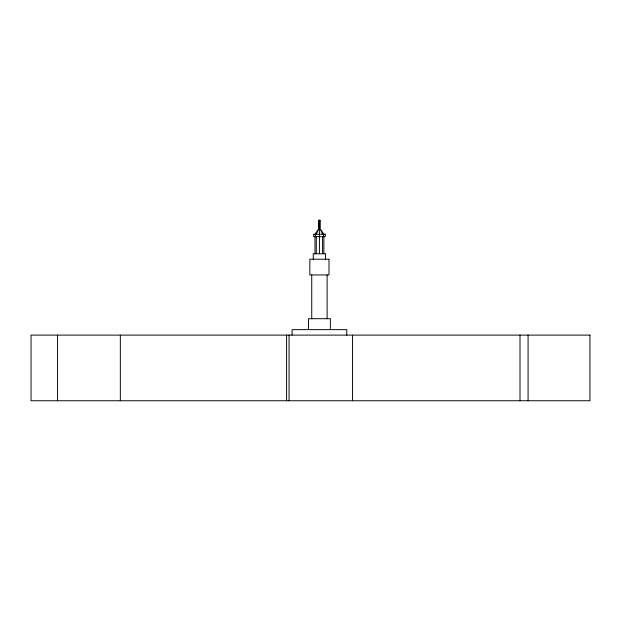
<?xml version="1.0" encoding="UTF-8"?>
<svg xmlns="http://www.w3.org/2000/svg" width="621" height="621" viewBox="0 0 621 621"><rect width="100%" height="100%" fill="white"/><g stroke="black" fill="none" stroke-linecap="round" stroke-linejoin="round"><path stroke-width="0.93" d="M316.275 234.272L319.326 227.775L314.979 234.272M323.867 234.272L319.559 227.775L322.571 234.272M528.083 335.115L528.083 400.747M520.01 335.115L520.01 400.747M352.511 335.115L352.511 400.747M346.766 335.115L346.766 329.642L292.08 329.642L292.08 335.115M330.364 329.642L330.364 318.705L308.482 318.705L308.482 329.642M327.112 274.948L327.112 318.705M325.575 259.221L325.575 253.756L313.271 253.756L313.271 259.221M323.867 236.663L323.867 253.756M323.533 234.272L323.533 236.663M322.571 236.663L322.571 253.756M319.815 220.253L319.815 227.775M319.427 220.253L319.427 253.756M319.031 220.253L319.031 227.775M316.275 236.663L316.275 253.756M315.313 234.272L315.313 236.663M314.979 236.663L314.979 253.756M311.734 274.948L311.734 318.705M289.068 335.115L289.068 400.747M286.607 335.115L286.607 400.747M120.334 335.115L120.334 400.747M57.582 335.115L57.582 400.747M319.97 220.253L318.876 220.253L318.876 227.775L319.97 227.775L319.97 220.253M325.233 234.272L313.613 234.272L313.613 236.663L325.233 236.663L325.233 234.272M328.99 259.221L309.856 259.221L309.856 274.948L328.99 274.948L328.99 259.221M589.95 335.115L31.05 335.115L31.05 400.747L589.95 400.747L589.95 335.115"/></g></svg>
